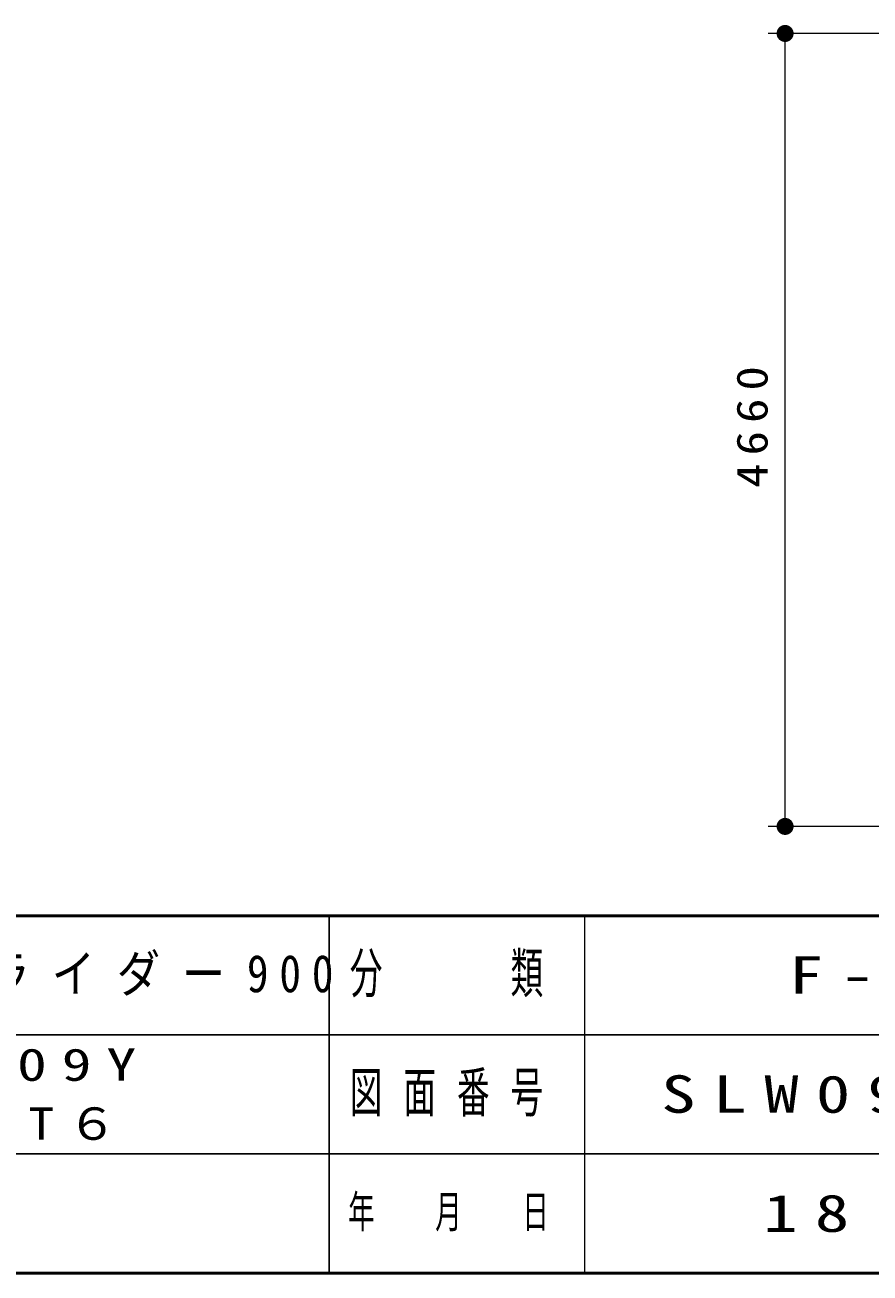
# Model space of a CAD drawing. Units: millimetres on the paper, with parts at other scales. Extents: x -365 to 0, y 0 to 257.
# Drawn here: x -147.9 to -98.2, y 0 to 73.3 of the extents above; entities that cross this region are included whole.
import ezdxf

# ---------------------------------------------------------------- set-up
doc = ezdxf.new("R2010")
doc.units = ezdxf.units.MM
doc.layers.add('LY_1', color=7, linetype='Continuous', lineweight=13)
doc.styles.add('ＭＳ ゴシック', font='')
doc.styles.get('ＭＳ ゴシック').set_extended_font_data('MS Gothic')

# ---------------------------------------------------------------- blocks, each defined once
blk = doc.blocks.new('filled_dot')
at = {"color": 0, "linetype": 'Continuous', "lineweight": -2, "const_width": 1.25}
blk.add_lwpolyline([(-0.625, 0, 1), (0.625, 0, 1)], format="xyb", close=True, dxfattribs=at)

msp = doc.modelspace()

# ---------------------------------------------------------------- linework, layer by layer
at = {"layer": 'LY_1'}
for p, q in [((-85.276, 72.847), (-104.219, 72.847)), ((-103.219, 26.247), (-103.219, 72.847)), ((-85.276, 26.247), (-104.219, 26.247)), ((-115, 21), (-115, 0))]:
    msp.add_line(p, q, dxfattribs=at)
at = {"layer": 'LY_1', "lineweight": 50}
for p, q in [((-365, 21), (0, 21)), ((-365, 0), (0, 0))]:
    msp.add_line(p, q, dxfattribs=at)
at = {"layer": 'LY_1', "lineweight": 25}
for p, q in [((-130, 21), (-130, 0)), ((-182.5, 14), (-70, 14)), ((-237.5, 7), (0, 7))]:
    msp.add_line(p, q, dxfattribs=at)

# ---------------------------------------------------------------- block references
at = {"layer": 'LY_1', "xscale": 0.4, "yscale": 0.4}
for p, rotation in [((-103.219, 72.847), 270), ((-103.219, 26.247), 90)]:
    msp.add_blockref('filled_dot', p, dxfattribs=dict(at, rotation=rotation))

# ---------------------------------------------------------------- texts
at = {"layer": 'LY_1', "insert": (-104.219, 49.956), "char_height": 1.833, "attachment_point": 8, "rotation": 90, "style": 'ＭＳ ゴシック'}
msp.add_mtext('\\T1.33;\\W1.15;4660', dxfattribs=at)
at = {"layer": 'LY_1', "style": 'ＭＳ ゴシック'}
for s, insert, char_height, attachment_point in [('\\T1.5;\\W0.85;NBダブルスライダー900', (-169.25, 17.5), 2.199, 4), ('\\T1.64;\\W0.6;分\u3000\u3000類', (-122.5, 17.5), 2.346, 5), ('\\T1.5;\\W1.35;F-STD01', (-103, 17.5), 2.199, 4), ('\\T1.5;\\W1.35;SLW-09Y', (-158.85, 12.233), 1.906, 4), ('\\T1.64;\\W0.6;図面番号', (-122.5, 10.5), 2.346, 5), ('\\T1.5;\\W1.35;SLW09YM-301A', (-110.5, 10.5), 2.199, 4), ('\\T1.5;\\W1.15;KBF-PT６', (-158.85, 8.767), 1.906, 4), ('\\T1.64;\\W0.6;年\u3000月\u3000日', (-122.5, 3.5), 1.906, 5), ('\\T1.5;\\W1.35;18.04.20', (-104.5, 3.5), 2.199, 4)]:
    msp.add_mtext(s, dxfattribs=dict(at, insert=insert, char_height=char_height, attachment_point=attachment_point))

doc.saveas('drawing.dxf')
